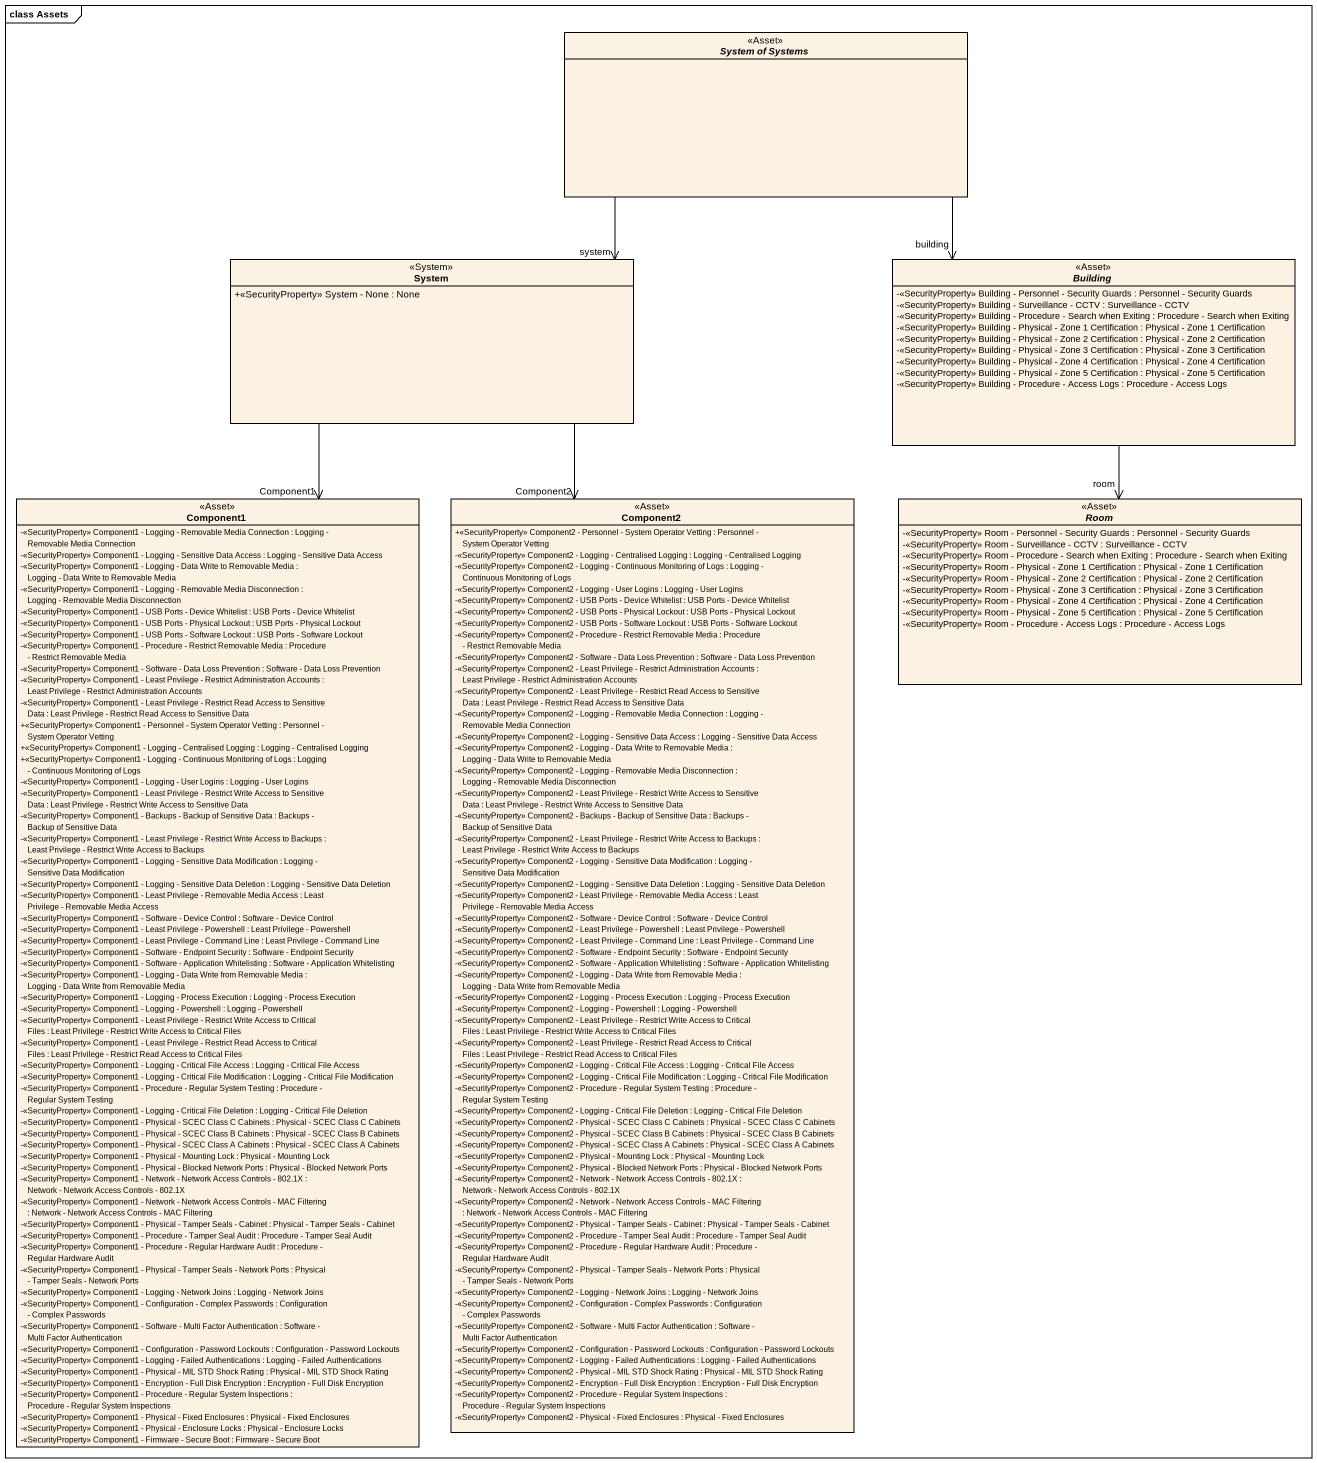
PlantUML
@startuml
mainframe class Assets
hide circle
hide empty members
skinparam classAttributeIconSize 0
abstract class "System of Systems" as System_of_Systems <<Asset>>
class System <<System>> {
  +<<SecurityProperty>> System - None : None
}
abstract class Building <<Asset>> {
  -<<SecurityProperty>> Building - Personnel - Security Guards : Personnel - Security Guards
  -<<SecurityProperty>> Building - Surveillance - CCTV : Surveillance - CCTV
  -<<SecurityProperty>> Building - Procedure - Search when Exiting : Procedure - Search when Exiting
  -<<SecurityProperty>> Building - Physical - Zone 1 Certification : Physical - Zone 1 Certification
  -<<SecurityProperty>> Building - Physical - Zone 2 Certification : Physical - Zone 2 Certification
  -<<SecurityProperty>> Building - Physical - Zone 3 Certification : Physical - Zone 3 Certification
  -<<SecurityProperty>> Building - Physical - Zone 4 Certification : Physical - Zone 4 Certification
  -<<SecurityProperty>> Building - Physical - Zone 5 Certification : Physical - Zone 5 Certification
  -<<SecurityProperty>> Building - Procedure - Access Logs : Procedure - Access Logs
}
class Component1 <<Asset>> {
  -<<SecurityProperty>> Component1 - Logging - Removable Media Connection : Logging - Removable Media Connection
  -<<SecurityProperty>> Component1 - Logging - Sensitive Data Access : Logging - Sensitive Data Access
  -<<SecurityProperty>> Component1 - Logging - Data Write to Removable Media : Logging - Data Write to Removable Media
  -<<SecurityProperty>> Component1 - Logging - Removable Media Disconnection : Logging - Removable Media Disconnection
  -<<SecurityProperty>> Component1 - USB Ports - Device Whitelist : USB Ports - Device Whitelist
  -<<SecurityProperty>> Component1 - USB Ports - Physical Lockout : USB Ports - Physical Lockout
  -<<SecurityProperty>> Component1 - USB Ports - Software Lockout : USB Ports - Software Lockout
  -<<SecurityProperty>> Component1 - Procedure - Restrict Removable Media : Procedure - Restrict Removable Media
  -<<SecurityProperty>> Component1 - Software - Data Loss Prevention : Software - Data Loss Prevention
  -<<SecurityProperty>> Component1 - Least Privilege - Restrict Administration Accounts : Least Privilege - Restrict Administration Accounts
  -<<SecurityProperty>> Component1 - Least Privilege - Restrict Read Access to Sensitive Data : Least Privilege - Restrict Read Access to Sensitive Data
  +<<SecurityProperty>> Component1 - Personnel - System Operator Vetting : Personnel - System Operator Vetting
  +<<SecurityProperty>> Component1 - Logging - Centralised Logging : Logging - Centralised Logging
  +<<SecurityProperty>> Component1 - Logging - Continuous Monitoring of Logs : Logging - Continuous Monitoring of Logs
  -<<SecurityProperty>> Component1 - Logging - User Logins : Logging - User Logins
  -<<SecurityProperty>> Component1 - Least Privilege - Restrict Write Access to Sensitive Data : Least Privilege - Restrict Write Access to Sensitive Data
  -<<SecurityProperty>> Component1 - Backups - Backup of Sensitive Data : Backups - Backup of Sensitive Data
  -<<SecurityProperty>> Component1 - Least Privilege - Restrict Write Access to Backups : Least Privilege - Restrict Write Access to Backups
  -<<SecurityProperty>> Component1 - Logging - Sensitive Data Modification : Logging - Sensitive Data Modification
  -<<SecurityProperty>> Component1 - Logging - Sensitive Data Deletion : Logging - Sensitive Data Deletion
  -<<SecurityProperty>> Component1 - Least Privilege - Removable Media Access : Least Privilege - Removable Media Access
  -<<SecurityProperty>> Component1 - Software - Device Control : Software - Device Control
  -<<SecurityProperty>> Component1 - Least Privilege - Powershell : Least Privilege - Powershell
  -<<SecurityProperty>> Component1 - Least Privilege - Command Line : Least Privilege - Command Line
  -<<SecurityProperty>> Component1 - Software - Endpoint Security : Software - Endpoint Security
  -<<SecurityProperty>> Component1 - Software - Application Whitelisting : Software - Application Whitelisting
  -<<SecurityProperty>> Component1 - Logging - Data Write from Removable Media : Logging - Data Write from Removable Media
  -<<SecurityProperty>> Component1 - Logging - Process Execution : Logging - Process Execution
  -<<SecurityProperty>> Component1 - Logging - Powershell : Logging - Powershell
  -<<SecurityProperty>> Component1 - Least Privilege - Restrict Write Access to Critical Files : Least Privilege - Restrict Write Access to Critical Files
  -<<SecurityProperty>> Component1 - Least Privilege - Restrict Read Access to Critical Files : Least Privilege - Restrict Read Access to Critical Files
  -<<SecurityProperty>> Component1 - Logging - Critical File Access : Logging - Critical File Access
  -<<SecurityProperty>> Component1 - Logging - Critical File Modification : Logging - Critical File Modification
  -<<SecurityProperty>> Component1 - Procedure - Regular System Testing : Procedure - Regular System Testing
  -<<SecurityProperty>> Component1 - Logging - Critical File Deletion : Logging - Critical File Deletion
  -<<SecurityProperty>> Component1 - Physical - SCEC Class C Cabinets : Physical - SCEC Class C Cabinets
  -<<SecurityProperty>> Component1 - Physical - SCEC Class B Cabinets : Physical - SCEC Class B Cabinets
  -<<SecurityProperty>> Component1 - Physical - SCEC Class A Cabinets : Physical - SCEC Class A Cabinets
  -<<SecurityProperty>> Component1 - Physical - Mounting Lock : Physical - Mounting Lock
  -<<SecurityProperty>> Component1 - Physical - Blocked Network Ports : Physical - Blocked Network Ports
  -<<SecurityProperty>> Component1 - Network - Network Access Controls - 802.1X : Network - Network Access Controls - 802.1X
  -<<SecurityProperty>> Component1 - Network - Network Access Controls - MAC Filtering : Network - Network Access Controls - MAC Filtering
  -<<SecurityProperty>> Component1 - Physical - Tamper Seals - Cabinet : Physical - Tamper Seals - Cabinet
  -<<SecurityProperty>> Component1 - Procedure - Tamper Seal Audit : Procedure - Tamper Seal Audit
  -<<SecurityProperty>> Component1 - Procedure - Regular Hardware Audit : Procedure - Regular Hardware Audit
  -<<SecurityProperty>> Component1 - Physical - Tamper Seals - Network Ports : Physical - Tamper Seals - Network Ports
  -<<SecurityProperty>> Component1 - Logging - Network Joins : Logging - Network Joins
  -<<SecurityProperty>> Component1 - Configuration - Complex Passwords : Configuration - Complex Passwords
  -<<SecurityProperty>> Component1 - Software - Multi Factor Authentication : Software - Multi Factor Authentication
  -<<SecurityProperty>> Component1 - Configuration - Password Lockouts : Configuration - Password Lockouts
  -<<SecurityProperty>> Component1 - Logging - Failed Authentications : Logging - Failed Authentications
  -<<SecurityProperty>> Component1 - Physical - MIL STD Shock Rating : Physical - MIL STD Shock Rating
  -<<SecurityProperty>> Component1 - Encryption - Full Disk Encryption : Encryption - Full Disk Encryption
  -<<SecurityProperty>> Component1 - Procedure - Regular System Inspections : Procedure - Regular System Inspections
  -<<SecurityProperty>> Component1 - Physical - Fixed Enclosures : Physical - Fixed Enclosures
  -<<SecurityProperty>> Component1 - Physical - Enclosure Locks : Physical - Enclosure Locks
  -<<SecurityProperty>> Component1 - Firmware - Secure Boot : Firmware - Secure Boot
}
class Component2 <<Asset>> {
  +<<SecurityProperty>> Component2 - Personnel - System Operator Vetting : Personnel - System Operator Vetting
  -<<SecurityProperty>> Component2 - Logging - Centralised Logging : Logging - Centralised Logging
  -<<SecurityProperty>> Component2 - Logging - Continuous Monitoring of Logs : Logging - Continuous Monitoring of Logs
  -<<SecurityProperty>> Component2 - Logging - User Logins : Logging - User Logins
  -<<SecurityProperty>> Component2 - USB Ports - Device Whitelist : USB Ports - Device Whitelist
  -<<SecurityProperty>> Component2 - USB Ports - Physical Lockout : USB Ports - Physical Lockout
  -<<SecurityProperty>> Component2 - USB Ports - Software Lockout : USB Ports - Software Lockout
  -<<SecurityProperty>> Component2 - Procedure - Restrict Removable Media : Procedure - Restrict Removable Media
  -<<SecurityProperty>> Component2 - Software - Data Loss Prevention : Software - Data Loss Prevention
  -<<SecurityProperty>> Component2 - Least Privilege - Restrict Administration Accounts : Least Privilege - Restrict Administration Accounts
  -<<SecurityProperty>> Component2 - Least Privilege - Restrict Read Access to Sensitive Data : Least Privilege - Restrict Read Access to Sensitive Data
  -<<SecurityProperty>> Component2 - Logging - Removable Media Connection : Logging - Removable Media Connection
  -<<SecurityProperty>> Component2 - Logging - Sensitive Data Access : Logging - Sensitive Data Access
  -<<SecurityProperty>> Component2 - Logging - Data Write to Removable Media : Logging - Data Write to Removable Media
  -<<SecurityProperty>> Component2 - Logging - Removable Media Disconnection : Logging - Removable Media Disconnection
  -<<SecurityProperty>> Component2 - Least Privilege - Restrict Write Access to Sensitive Data : Least Privilege - Restrict Write Access to Sensitive Data
  -<<SecurityProperty>> Component2 - Backups - Backup of Sensitive Data : Backups - Backup of Sensitive Data
  -<<SecurityProperty>> Component2 - Least Privilege - Restrict Write Access to Backups : Least Privilege - Restrict Write Access to Backups
  -<<SecurityProperty>> Component2 - Logging - Sensitive Data Modification : Logging - Sensitive Data Modification
  -<<SecurityProperty>> Component2 - Logging - Sensitive Data Deletion : Logging - Sensitive Data Deletion
  -<<SecurityProperty>> Component2 - Least Privilege - Removable Media Access : Least Privilege - Removable Media Access
  -<<SecurityProperty>> Component2 - Software - Device Control : Software - Device Control
  -<<SecurityProperty>> Component2 - Least Privilege - Powershell : Least Privilege - Powershell
  -<<SecurityProperty>> Component2 - Least Privilege - Command Line : Least Privilege - Command Line
  -<<SecurityProperty>> Component2 - Software - Endpoint Security : Software - Endpoint Security
  -<<SecurityProperty>> Component2 - Software - Application Whitelisting : Software - Application Whitelisting
  -<<SecurityProperty>> Component2 - Logging - Data Write from Removable Media : Logging - Data Write from Removable Media
  -<<SecurityProperty>> Component2 - Logging - Process Execution : Logging - Process Execution
  -<<SecurityProperty>> Component2 - Logging - Powershell : Logging - Powershell
  -<<SecurityProperty>> Component2 - Least Privilege - Restrict Write Access to Critical Files : Least Privilege - Restrict Write Access to Critical Files
  -<<SecurityProperty>> Component2 - Least Privilege - Restrict Read Access to Critical Files : Least Privilege - Restrict Read Access to Critical Files
  -<<SecurityProperty>> Component2 - Logging - Critical File Access : Logging - Critical File Access
  -<<SecurityProperty>> Component2 - Logging - Critical File Modification : Logging - Critical File Modification
  -<<SecurityProperty>> Component2 - Procedure - Regular System Testing : Procedure - Regular System Testing
  -<<SecurityProperty>> Component2 - Logging - Critical File Deletion : Logging - Critical File Deletion
  -<<SecurityProperty>> Component2 - Physical - SCEC Class C Cabinets : Physical - SCEC Class C Cabinets
  -<<SecurityProperty>> Component2 - Physical - SCEC Class B Cabinets : Physical - SCEC Class B Cabinets
  -<<SecurityProperty>> Component2 - Physical - SCEC Class A Cabinets : Physical - SCEC Class A Cabinets
  -<<SecurityProperty>> Component2 - Physical - Mounting Lock : Physical - Mounting Lock
  -<<SecurityProperty>> Component2 - Physical - Blocked Network Ports : Physical - Blocked Network Ports
  -<<SecurityProperty>> Component2 - Network - Network Access Controls - 802.1X : Network - Network Access Controls - 802.1X
  -<<SecurityProperty>> Component2 - Network - Network Access Controls - MAC Filtering : Network - Network Access Controls - MAC Filtering
  -<<SecurityProperty>> Component2 - Physical - Tamper Seals - Cabinet : Physical - Tamper Seals - Cabinet
  -<<SecurityProperty>> Component2 - Procedure - Tamper Seal Audit : Procedure - Tamper Seal Audit
  -<<SecurityProperty>> Component2 - Procedure - Regular Hardware Audit : Procedure - Regular Hardware Audit
  -<<SecurityProperty>> Component2 - Physical - Tamper Seals - Network Ports : Physical - Tamper Seals - Network Ports
  -<<SecurityProperty>> Component2 - Logging - Network Joins : Logging - Network Joins
  -<<SecurityProperty>> Component2 - Configuration - Complex Passwords : Configuration - Complex Passwords
  -<<SecurityProperty>> Component2 - Software - Multi Factor Authentication : Software - Multi Factor Authentication
  -<<SecurityProperty>> Component2 - Configuration - Password Lockouts : Configuration - Password Lockouts
  -<<SecurityProperty>> Component2 - Logging - Failed Authentications : Logging - Failed Authentications
  -<<SecurityProperty>> Component2 - Physical - MIL STD Shock Rating : Physical - MIL STD Shock Rating
  -<<SecurityProperty>> Component2 - Encryption - Full Disk Encryption : Encryption - Full Disk Encryption
  -<<SecurityProperty>> Component2 - Procedure - Regular System Inspections : Procedure - Regular System Inspections
  -<<SecurityProperty>> Component2 - Physical - Fixed Enclosures : Physical - Fixed Enclosures
}
abstract class Room <<Asset>> {
  -<<SecurityProperty>> Room - Personnel - Security Guards : Personnel - Security Guards
  -<<SecurityProperty>> Room - Surveillance - CCTV : Surveillance - CCTV
  -<<SecurityProperty>> Room - Procedure - Search when Exiting : Procedure - Search when Exiting
  -<<SecurityProperty>> Room - Physical - Zone 1 Certification : Physical - Zone 1 Certification
  -<<SecurityProperty>> Room - Physical - Zone 2 Certification : Physical - Zone 2 Certification
  -<<SecurityProperty>> Room - Physical - Zone 3 Certification : Physical - Zone 3 Certification
  -<<SecurityProperty>> Room - Physical - Zone 4 Certification : Physical - Zone 4 Certification
  -<<SecurityProperty>> Room - Physical - Zone 5 Certification : Physical - Zone 5 Certification
  -<<SecurityProperty>> Room - Procedure - Access Logs : Procedure - Access Logs
}
System_of_Systems --> "system" System
System_of_Systems --> "building" Building
System --> "Component1" Component1
System --> "Component2" Component2
Building --> "room" Room
@enduml
